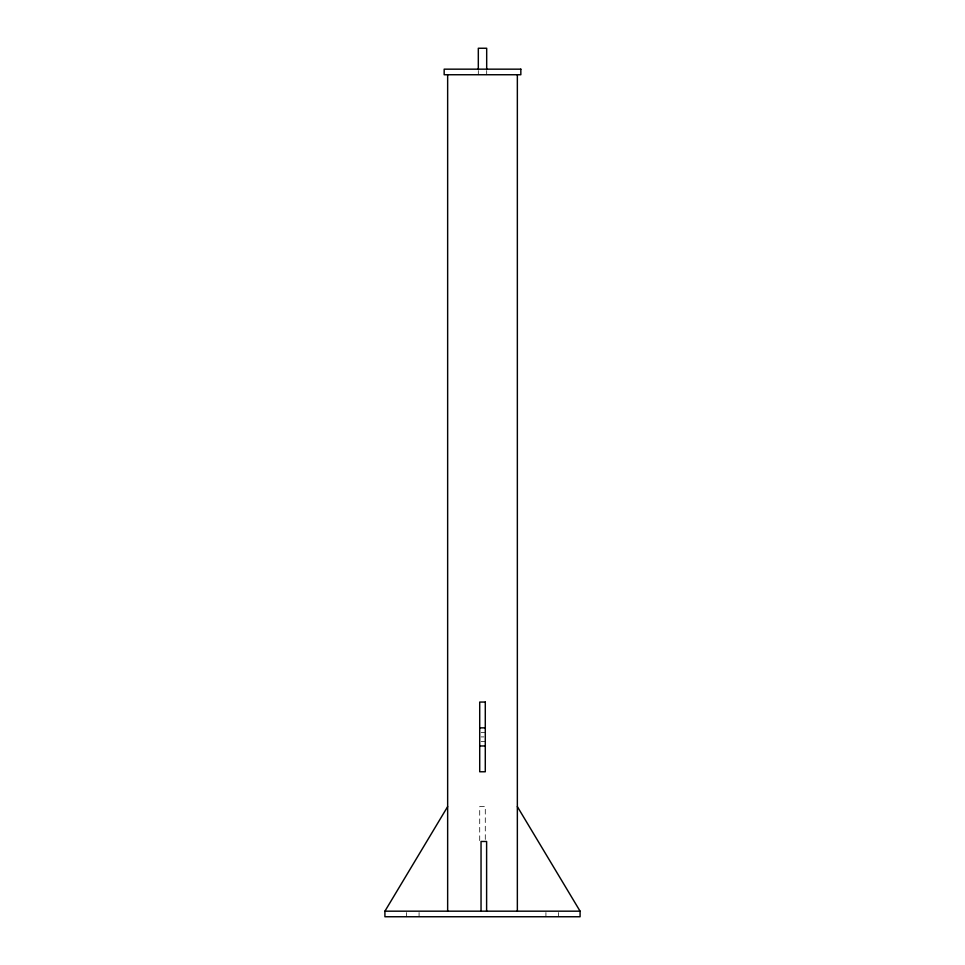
<?xml version="1.0" encoding="UTF-8"?>
<svg xmlns="http://www.w3.org/2000/svg" width="965" height="965" viewBox="0 0 965 965"><rect width="100%" height="100%" fill="white"/><g stroke="black" fill="none" stroke-linecap="round" stroke-linejoin="round"><path stroke-width="0.72" stroke-dasharray="4.83 3.62" d="M481.101 732.387L485.286 732.387M481.101 736.91L483.899 736.91M481.101 741.446L485.286 741.446M558.482 912.564L558.482 916.75M545.925 912.564L545.925 916.75M486.686 70.554L486.686 74.739M485.286 839.478L485.286 806.619L479.714 806.619L479.714 840.973M478.314 70.554L478.314 74.739M419.075 912.564L419.075 916.75M406.518 912.564L406.518 916.75"/><path stroke-width="1.45" d="M517.349 806.619L580.086 911.177L580.086 916.75L384.914 916.75L384.914 911.177L447.651 806.619M479.714 727.863L485.286 727.863M479.714 745.969L485.286 745.969M384.914 911.177L580.086 911.177M517.349 74.739L517.349 911.177M486.686 69.166L486.686 48.25L478.314 48.25L478.314 69.166M486.613 911.177L486.613 841.468L481.04 841.468L481.04 911.177M447.651 74.739L447.651 911.177M520.835 69.166L444.165 69.166L444.165 74.739L520.835 74.739L520.835 69.166M485.286 702.062L479.714 702.062L479.714 771.771L485.286 771.771L485.286 702.062"/></g></svg>
